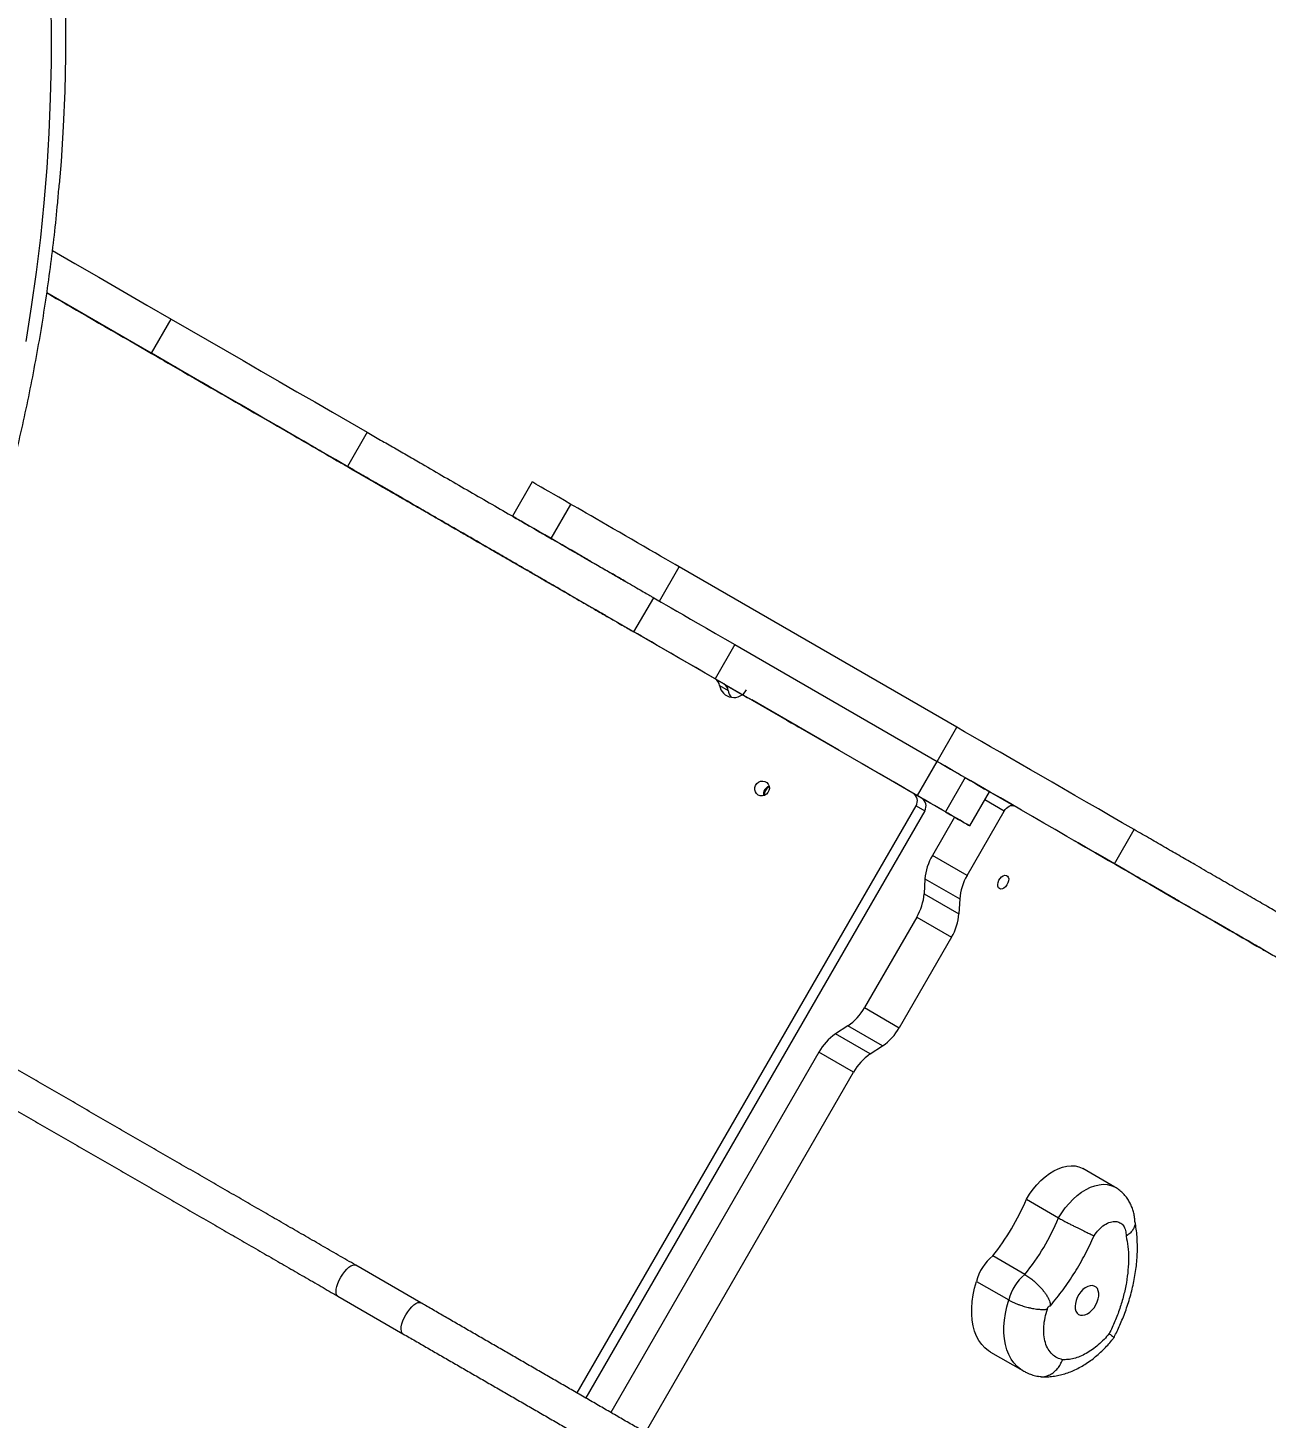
# Model space of a CAD drawing. Header units: millimetres. Extents: x -8422 to 28150, y -6982 to 5510.
# Drawn here: x 18184 to 18843, y -2218 to -1479 of the extents above; entities that cross this region are included whole.
import ezdxf

# ---------------------------------------------------------------- set-up
doc = ezdxf.new("R2010")
doc.units = ezdxf.units.MM
for name, color, linetype in [('DIKOM_ОБЪЕКТ', 7, 'Continuous'), ('DIKOM_РАЗМЕР_ЗОНА', 7, 'Continuous'), ('DIKOM_РАЗМЕР_ОБЪЕКТА', 7, 'Continuous')]:
    doc.layers.add(name, color=color, linetype=linetype)
doc.styles.add('style1', font='arial.ttf', dxfattribs={"width": 0.8})
doc.dimstyles.new('1-50', dxfattribs={"dimtxt": 300, "dimasz": 200, "dimexe": 100, "dimexo": 0, "dimgap": 100, "dimtad": 1, "dimdec": 0, "dimtxsty": 'style1', "dimcen": 0, "dimclrd": 7, "dimclre": 7, "dimadec": 1, "dimazin": 2, "dimtfac": 1, "dimtdec": 0, "dimtmove": 1, "dimatfit": 3, "dimfxl": 0, "dimlwd": 25, "dimlwe": 18, "dimarcsym": 0})

# ---------------------------------------------------------------- blocks, each defined once
blk = doc.blocks.new('*D15')
at = {"layer": 'Defpoints', "color": 0, "transparency": 16777216}
for p in [(19380.28, 3651.45), (27070.13, 3651.45), (15204.41, -3115.19)]:
    blk.add_point(p, dxfattribs=at)
at = {"layer": 'DIKOM_РАЗМЕР_ОБЪЕКТА', "color": 7, "lineweight": 18, "transparency": 16777216}
for p, q in [((19380.28, 3651.45), (27170.13, 3651.45)), ((15204.41, -3115.19), (27170.13, -3115.19))]:
    blk.add_line(p, q, dxfattribs=at)
at = {"layer": 'DIKOM_РАЗМЕР_ОБЪЕКТА', "color": 7, "lineweight": 25, "transparency": 16777216}
blk.add_line((27070.13, -2915.19), (27070.13, 3451.45), dxfattribs=at)
at = {"layer": 'DIKOM_РАЗМЕР_ОБЪЕКТА', "color": 7, "transparency": 16777216}
for points in [[(27036.8, 3451.45), (27103.47, 3451.45), (27070.13, 3651.45)], [(27036.8, -2915.19), (27103.47, -2915.19), (27070.13, -3115.19)]]:
    blk.add_solid(points, dxfattribs=at)
at = {"layer": 'DIKOM_РАЗМЕР_ОБЪЕКТА', "color": 0, "transparency": 16777216, "insert": (26816.96, -135.25), "char_height": 300, "attachment_point": 5, "rotation": 90, "style": 'style1'}
blk.add_mtext('6750', dxfattribs=at)
blk = doc.blocks.new('*D16')
at = {"layer": 'Defpoints', "color": 0, "transparency": 16777216}
for p in [(12490, 1387.95), (23986.61, 1004.03), (12490, -5796.5)]:
    blk.add_point(p, dxfattribs=at)
at = {"layer": 'DIKOM_РАЗМЕР_ОБЪЕКТА', "color": 7, "lineweight": 18, "transparency": 16777216}
for p, q in [((12490, 1387.95), (12490, -5896.5)), ((23986.61, 1004.03), (23986.61, -5896.5))]:
    blk.add_line(p, q, dxfattribs=at)
at = {"layer": 'DIKOM_РАЗМЕР_ОБЪЕКТА', "color": 7, "lineweight": 25, "transparency": 16777216}
blk.add_line((23786.61, -5796.5), (12690, -5796.5), dxfattribs=at)
at = {"layer": 'DIKOM_РАЗМЕР_ОБЪЕКТА', "color": 7, "transparency": 16777216}
for points in [[(12690, -5763.17), (12690, -5829.83), (12490, -5796.5)], [(23786.61, -5763.17), (23786.61, -5829.83), (23986.61, -5796.5)]]:
    blk.add_solid(points, dxfattribs=at)
at = {"layer": 'DIKOM_РАЗМЕР_ОБЪЕКТА', "color": 0, "transparency": 16777216, "insert": (18238.3, -5543.33), "char_height": 300, "attachment_point": 5, "style": 'style1'}
blk.add_mtext('11500', dxfattribs=at)
blk = doc.blocks.new('*D14')
at = {"layer": 'Defpoints', "color": 0, "transparency": 16777216}
for p in [(20684.73, 5148.63), (28049.7, 5148.63), (14575.76, -5055.5)]:
    blk.add_point(p, dxfattribs=at)
at = {"layer": 'DIKOM_РАЗМЕР_ЗОНА', "color": 7, "lineweight": 18, "transparency": 16777216}
for p, q in [((20684.73, 5148.63), (28149.7, 5148.63)), ((14575.76, -5055.5), (28149.7, -5055.5))]:
    blk.add_line(p, q, dxfattribs=at)
at = {"layer": 'DIKOM_РАЗМЕР_ЗОНА', "color": 7, "lineweight": 25, "transparency": 16777216}
blk.add_line((28049.7, -4855.5), (28049.7, 4948.63), dxfattribs=at)
at = {"layer": 'DIKOM_РАЗМЕР_ЗОНА', "color": 7, "transparency": 16777216}
for points in [[(28016.36, 4948.63), (28083.03, 4948.63), (28049.7, 5148.63)], [(28016.36, -4855.5), (28083.03, -4855.5), (28049.7, -5055.5)]]:
    blk.add_solid(points, dxfattribs=at)
at = {"layer": 'DIKOM_РАЗМЕР_ЗОНА', "color": 0, "transparency": 16777216, "insert": (27796.52, -63.59), "char_height": 300, "attachment_point": 5, "rotation": 90, "style": 'style1'}
blk.add_mtext('10200', dxfattribs=at)
blk = doc.blocks.new('*D13')
at = {"layer": 'Defpoints', "color": 0, "transparency": 16777216}
for p in [(10490, 1785.06), (25983.09, 460.53), (10490, -6882.5)]:
    blk.add_point(p, dxfattribs=at)
at = {"layer": 'DIKOM_РАЗМЕР_ЗОНА', "color": 7, "lineweight": 18, "transparency": 16777216}
for p, q in [((10490, 1785.06), (10490, -6982.5)), ((25983.09, 460.53), (25983.09, -6982.5))]:
    blk.add_line(p, q, dxfattribs=at)
at = {"layer": 'DIKOM_РАЗМЕР_ЗОНА', "color": 7, "lineweight": 25, "transparency": 16777216}
blk.add_line((25783.09, -6882.5), (10690, -6882.5), dxfattribs=at)
at = {"layer": 'DIKOM_РАЗМЕР_ЗОНА', "color": 7, "transparency": 16777216}
for points in [[(10690, -6849.17), (10690, -6915.83), (10490, -6882.5)], [(25783.09, -6849.17), (25783.09, -6915.83), (25983.09, -6882.5)]]:
    blk.add_solid(points, dxfattribs=at)
at = {"layer": 'DIKOM_РАЗМЕР_ЗОНА', "color": 0, "transparency": 16777216, "insert": (18236.55, -6629.33), "char_height": 300, "attachment_point": 5, "style": 'style1'}
blk.add_mtext('15500', dxfattribs=at)

msp = doc.modelspace()

# ---------------------------------------------------------------- linework, layer by layer
at = {"layer": 'DIKOM_ОБЪЕКТ', "color": 7, "linetype": 'Continuous', "lineweight": 15}
for p, q in [((18349.03, -1709.15), (18194.33, -1619.83)), ((18199.55, -1622.83), (18199.56, -1622.82)), ((18249.91, -1651.87), (18260.41, -1633.69)), ((18256.69, -1655.8), (18256.67, -1655.82)), ((18287.26, -1673.48), (18287.27, -1673.46)), ((18364.67, -1693.89), (18354.17, -1712.07)), ((18337.24, -1702.32), (18337.24, -1702.33)), ((18357.06, -1713.77), (18357.07, -1713.76)), ((18371.24, -1721.94), (18371.23, -1721.95)), ((18452.38, -1720.29), (18441.88, -1738.48)), ((18376.29, -1724.87), (18376.29, -1724.86)), ((18462.51, -1750.38), (18473.01, -1732.19)), ((18520.03, -1783.59), (18530.53, -1765.41)), ((18678.19, -1850.67), (18530.53, -1765.41)), ((18549.75, -1825.03), (18472.62, -1780.5)), ((18506.49, -1800.02), (18516.99, -1781.83)), ((18560.1, -1806.73), (18549.6, -1824.92)), ((18560.1, -1806.73), (18667.69, -1868.86)), ((18549.6, -1824.92), (18657.19, -1887.05)), ((18554.36, -1827.69), (18549.75, -1825.03)), ((18552.03, -1828.43), (18556.64, -1831.09)), ((18615.44, -1862.95), (18569.11, -1836.2)), ((18667.69, -1868.86), (18678.19, -1850.67)), ((18657.19, -1887.05), (18667.69, -1868.86)), ((18654.84, -1885.69), (18637.47, -1875.67)), ((18682.63, -1877.49), (18672.13, -1895.67)), ((18659.44, -1888.36), (18654.84, -1885.69)), ((18685.06, -1903.15), (18695.56, -1884.96)), ((18703.4, -1895.26), (18693.06, -1889.29)), ((18708.55, -1892.46), (18695.56, -1884.96)), ((18476.22, -2204.61), (18656.47, -1892.41)), ((18661.08, -1895.07), (18480.83, -2207.27)), ((18656.47, -1892.41), (18661.08, -1895.07)), ((18676.93, -1898.45), (18665.16, -1918.83)), ((18683.63, -1929.49), (18703.4, -1895.26)), ((18762.03, -1923.33), (18772.53, -1905.14)), ((18683.63, -1929.49), (18665.16, -1918.83)), ((18661.22, -1931.29), (18660.8, -1939.18)), ((18661.22, -1931.29), (18679.7, -1941.96)), ((18660.8, -1939.18), (18679.27, -1949.84)), ((18679.7, -1941.96), (18679.27, -1949.84)), ((18656.86, -1951.64), (18629.07, -1999.77)), ((18656.86, -1951.64), (18675.34, -1962.3)), ((18675.34, -1962.3), (18647.55, -2010.44)), ((18629.07, -1999.77), (18647.55, -2010.44)), ((18620.25, -2009.42), (18613.63, -2013.72)), ((18638.72, -2020.08), (18620.25, -2009.42)), ((18632.1, -2024.39), (18613.63, -2013.72)), ((18604.81, -2023.37), (18494.18, -2214.98)), ((18623.28, -2034.03), (18604.81, -2023.37)), ((18632.1, -2024.39), (18638.72, -2020.08)), ((18512.65, -2225.65), (18623.28, -2034.03)), ((18762.24, -2095.21), (18745.14, -2085.34)), ((18715.17, -2101.67), (18732.28, -2111.54)), ((18714.34, -2141.63), (18697.24, -2131.76)), ((18393.2, -2156.68), (18358.63, -2136.72)), ((18688.63, -2145.3), (18705.74, -2155.18)), ((18349.13, -2153.18), (18383.7, -2173.14)), ((18727.83, -2158.28), (18727.93, -2158.29)), ((18727.92, -2158.01), (18727.93, -2158.29)), ((18696.13, -2182.86), (18713.24, -2192.73))]:
    msp.add_line(p, q, dxfattribs=at)
at = {"layer": 'DIKOM_ОБЪЕКТ', "color": 7, "linetype": 'Continuous', "lineweight": 15, "flags": 128}
for points in [[(18200.46, -1396.55), (18200.82, -1400.64), (18202.24, -1419.27), (18203.29, -1437.91), (18203.98, -1456.57), (18204.29, -1475.24), (18204.25, -1493.91), (18203.84, -1512.58), (18203.06, -1531.24), (18201.91, -1549.88), (18200.95, -1562.22)], [(18183.29, -1645.66), (18186.24, -1627.27), (18188.83, -1608.84), (18191.06, -1590.38), (18192.92, -1571.89), (18194.43, -1553.37), (18195.56, -1534.83), (18196.34, -1516.28), (18196.75, -1497.73), (18196.79, -1479.16), (18196.48, -1460.6)], [(18197.3, -1597.25), (18209.25, -1604.15), (18221.96, -1611.49), (18234.73, -1618.86), (18247.55, -1626.26), (18260.41, -1633.69)], [(18249.91, -1651.87), (18237.05, -1644.45), (18224.23, -1637.05), (18211.46, -1629.68), (18198.75, -1622.34), (18194.31, -1619.77)], [(18197.93, -1621.88), (18196.6, -1621.11), (18194.95, -1620.16), (18194.41, -1619.85)], [(18194.42, -1619.87), (18194.53, -1619.94), (18196.49, -1621.07), (18198.17, -1622.04), (18199.55, -1622.83)], [(18197.93, -1621.88), (18199.34, -1622.69), (18201.02, -1623.66), (18202.96, -1624.78), (18205.14, -1626.04), (18207.53, -1627.42), (18210.13, -1628.92), (18212.9, -1630.52), (18215.82, -1632.21), (18218.86, -1633.96), (18222.01, -1635.78), (18225.22, -1637.63), (18228.47, -1639.51), (18231.74, -1641.4), (18234.99, -1643.27), (18238.2, -1645.12), (18241.33, -1646.93), (18244.35, -1648.68), (18247.25, -1650.35), (18250, -1651.94), (18252.56, -1653.42), (18254.92, -1654.78)], [(18256.67, -1655.82), (18254.34, -1654.47), (18251.81, -1653.01), (18249.09, -1651.44), (18246.21, -1649.78), (18243.2, -1648.04), (18240.08, -1646.24), (18236.88, -1644.39), (18233.64, -1642.52), (18230.37, -1640.63), (18227.12, -1638.75), (18223.89, -1636.89), (18220.74, -1635.07), (18217.68, -1633.3), (18214.74, -1631.61), (18211.94, -1629.99), (18209.32, -1628.48), (18206.9, -1627.08), (18204.69, -1625.8), (18202.71, -1624.66), (18201, -1623.67), (18199.55, -1622.83)], [(18260.41, -1633.69), (18269.95, -1639.2), (18279.52, -1644.72), (18289.1, -1650.26), (18298.69, -1655.79), (18308.26, -1661.31), (18317.8, -1666.82), (18327.3, -1672.31), (18336.76, -1677.77), (18346.14, -1683.19), (18355.45, -1688.56), (18364.67, -1693.89)], [(18354.17, -1712.07), (18344.95, -1706.75), (18335.64, -1701.37), (18326.26, -1695.95), (18316.8, -1690.5), (18307.3, -1685.01), (18297.76, -1679.5), (18288.19, -1673.97), (18278.6, -1668.44), (18269.02, -1662.91), (18259.45, -1657.38), (18249.91, -1651.87)], [(18285.58, -1672.48), (18282.81, -1670.88), (18279.92, -1669.21), (18276.94, -1667.49), (18273.92, -1665.75), (18270.89, -1664), (18267.91, -1662.28), (18265, -1660.6), (18262.21, -1658.99), (18259.58, -1657.47), (18257.14, -1656.06), (18254.92, -1654.78)], [(18256.67, -1655.82), (18258.86, -1657.08), (18261.28, -1658.47), (18263.89, -1659.98), (18266.66, -1661.58), (18269.55, -1663.25), (18272.53, -1664.97), (18275.55, -1666.72), (18278.58, -1668.46), (18281.56, -1670.19), (18284.47, -1671.87), (18287.26, -1673.48)], [(18285.58, -1672.48), (18288.55, -1674.2), (18291.64, -1675.98), (18294.82, -1677.82), (18298.05, -1679.68), (18301.31, -1681.57), (18304.58, -1683.45), (18307.81, -1685.32), (18310.99, -1687.15), (18314.08, -1688.94), (18317.06, -1690.66), (18319.9, -1692.3), (18322.58, -1693.84), (18325.06, -1695.28), (18327.34, -1696.59), (18329.39, -1697.78), (18331.18, -1698.81), (18332.71, -1699.7), (18333.97, -1700.42), (18334.93, -1700.98), (18335.6, -1701.36), (18335.96, -1701.57)], [(18337.24, -1702.33), (18336.92, -1702.15), (18336.3, -1701.79), (18335.38, -1701.26), (18334.17, -1700.56), (18332.67, -1699.7), (18330.92, -1698.68), (18328.91, -1697.52), (18326.66, -1696.22), (18324.2, -1694.81), (18321.55, -1693.28), (18318.74, -1691.65), (18315.77, -1689.94), (18312.7, -1688.16), (18309.53, -1686.33), (18306.3, -1684.47), (18303.04, -1682.59), (18299.78, -1680.7), (18296.54, -1678.83), (18293.35, -1676.99), (18290.25, -1675.2), (18287.26, -1673.48)], [(18356.1, -1713.21), (18353.2, -1711.53), (18350.41, -1709.92), (18347.77, -1708.39), (18345.33, -1706.98), (18343.11, -1705.7), (18341.15, -1704.57), (18339.47, -1703.6), (18338.09, -1702.8), (18337.04, -1702.2), (18336.32, -1701.78), (18335.96, -1701.57)], [(18337.24, -1702.33), (18337.56, -1702.52), (18338.24, -1702.91), (18339.25, -1703.49), (18340.59, -1704.26), (18342.24, -1705.21), (18344.17, -1706.33), (18346.36, -1707.59), (18348.78, -1708.99), (18351.39, -1710.5), (18354.16, -1712.1), (18357.06, -1713.77)], [(18356.1, -1713.21), (18359.25, -1715.02), (18362.3, -1716.78), (18365.23, -1718.47), (18368.01, -1720.08), (18370.61, -1721.58), (18373.01, -1722.97), (18375.2, -1724.23), (18377.15, -1725.36), (18378.84, -1726.33), (18380.26, -1727.15), (18381.4, -1727.81), (18382.24, -1728.3), (18382.79, -1728.61), (18383.03, -1728.75), (18382.96, -1728.71), (18382.58, -1728.49), (18381.9, -1728.1), (18380.92, -1727.54), (18379.65, -1726.8), (18378.1, -1725.91), (18376.29, -1724.87)], [(18376.5, -1724.99), (18378.35, -1726.06), (18379.94, -1726.97), (18381.25, -1727.73), (18382.27, -1728.32), (18382.99, -1728.74), (18383.42, -1728.98), (18383.53, -1729.05), (18383.34, -1728.94), (18382.84, -1728.65), (18382.04, -1728.19), (18380.94, -1727.56), (18379.56, -1726.76), (18377.9, -1725.8), (18375.99, -1724.7), (18373.84, -1723.46), (18371.46, -1722.09), (18368.89, -1720.6), (18366.14, -1719.01), (18363.23, -1717.33), (18360.19, -1715.58), (18357.06, -1713.77)], [(18376.5, -1724.99), (18374.82, -1724.02), (18373.44, -1723.22), (18372.38, -1722.61), (18371.66, -1722.19), (18371.29, -1721.98), (18371.27, -1721.97), (18371.6, -1722.16), (18372.28, -1722.55), (18373.3, -1723.14), (18374.64, -1723.91), (18376.29, -1724.87)], [(18473.01, -1732.19), (18469.61, -1730.23), (18466.5, -1728.44), (18463.69, -1726.82), (18461.19, -1725.37), (18458.99, -1724.1), (18457.1, -1723.01), (18455.52, -1722.1), (18454.26, -1721.38), (18453.32, -1720.84), (18452.7, -1720.48), (18452.41, -1720.31), (18452.38, -1720.29)], [(18530.53, -1765.41), (18528.38, -1764.16), (18526.01, -1762.79), (18523.44, -1761.31), (18520.69, -1759.72), (18517.79, -1758.05), (18514.77, -1756.31), (18511.65, -1754.5), (18508.45, -1752.66), (18505.22, -1750.79), (18501.97, -1748.91), (18498.73, -1747.04), (18495.53, -1745.2), (18492.41, -1743.39), (18489.38, -1741.65), (18486.48, -1739.97), (18483.72, -1738.38), (18481.15, -1736.89), (18478.77, -1735.52), (18476.6, -1734.27), (18474.68, -1733.16), (18473.01, -1732.19)], [(18462.51, -1750.38), (18459.11, -1748.42), (18456, -1746.63), (18453.19, -1745.01), (18450.69, -1743.56), (18448.49, -1742.29), (18446.6, -1741.2), (18445.02, -1740.29), (18443.76, -1739.56), (18442.82, -1739.02), (18442.2, -1738.67), (18441.91, -1738.5), (18441.93, -1738.51), (18442.28, -1738.71), (18442.95, -1739.1), (18443.95, -1739.68), (18445.26, -1740.44), (18446.89, -1741.38), (18448.83, -1742.5), (18451.08, -1743.8), (18453.64, -1745.28), (18456.5, -1746.93), (18459.65, -1748.75), (18463.1, -1750.74), (18466.83, -1752.89), (18470.83, -1755.2), (18475.1, -1757.67), (18479.64, -1760.29), (18484.42, -1763.05), (18489.46, -1765.96), (18494.72, -1769)], [(18482.59, -1761.98), (18481.91, -1761.58), (18478.88, -1759.83), (18475.98, -1758.16), (18473.22, -1756.57), (18470.65, -1755.08), (18468.27, -1753.71), (18466.1, -1752.46), (18464.18, -1751.35), (18462.51, -1750.38)], [(18501.95, -1773.16), (18501.79, -1773.07), (18501.35, -1772.81), (18500.64, -1772.41), (18499.75, -1771.89), (18498.74, -1771.31), (18497.71, -1770.72), (18496.75, -1770.16), (18495.94, -1769.69), (18495.36, -1769.36), (18495.06, -1769.18), (18495.06, -1769.18), (18495.36, -1769.36), (18495.94, -1769.69), (18496.75, -1770.16), (18497.71, -1770.72), (18498.74, -1771.31), (18499.75, -1771.89), (18500.64, -1772.41), (18501.35, -1772.81), (18501.79, -1773.07), (18501.95, -1773.16)], [(18491.45, -1791.35), (18491.29, -1791.26), (18490.85, -1791), (18490.14, -1790.59), (18489.25, -1790.08), (18488.24, -1789.5), (18487.21, -1788.9), (18486.25, -1788.35), (18485.44, -1787.88), (18484.86, -1787.55), (18484.56, -1787.37), (18484.56, -1787.37), (18484.86, -1787.55), (18485.44, -1787.88), (18486.25, -1788.35), (18487.21, -1788.9), (18488.24, -1789.5), (18489.25, -1790.08), (18490.14, -1790.59), (18490.85, -1791), (18491.29, -1791.26), (18491.45, -1791.35)], [(18516.99, -1781.83), (18518.8, -1782.88), (18520.95, -1784.12), (18523.43, -1785.55), (18526.24, -1787.18), (18529.38, -1788.99), (18532.84, -1790.99), (18536.62, -1793.17), (18540.71, -1795.53), (18545.11, -1798.08), (18549.81, -1800.79), (18554.81, -1803.68), (18560.1, -1806.73)], [(18549.6, -1824.92), (18544.31, -1821.86), (18539.31, -1818.98), (18534.61, -1816.26), (18530.21, -1813.72), (18526.12, -1811.36), (18522.34, -1809.18), (18518.88, -1807.18), (18515.74, -1805.36), (18512.93, -1803.74), (18510.45, -1802.31), (18508.3, -1801.06), (18506.49, -1800.02)], [(18554.5, -1827.77), (18556.09, -1828.69), (18564.06, -1833.29)], [(18564.23, -1833.38), (18564.25, -1833.4), (18564.51, -1833.55), (18565.03, -1833.84), (18565.77, -1834.28), (18566.73, -1834.83), (18567.85, -1835.48), (18569.11, -1836.2)], [(18594.33, -1850.76), (18594.18, -1850.67), (18593.73, -1850.41), (18593.03, -1850.01), (18592.13, -1849.49), (18591.13, -1848.91), (18590.1, -1848.32), (18589.14, -1847.76), (18588.33, -1847.29), (18587.75, -1846.96), (18587.44, -1846.78), (18587.44, -1846.78), (18587.75, -1846.96), (18588.33, -1847.29), (18589.14, -1847.76), (18590.1, -1848.32), (18591.13, -1848.91), (18592.13, -1849.49), (18593.03, -1850.01), (18593.73, -1850.41), (18594.18, -1850.67), (18594.33, -1850.76)], [(18772.53, -1905.14), (18766.12, -1901.45), (18759.75, -1897.77), (18753.43, -1894.12), (18747.17, -1890.51), (18740.99, -1886.94), (18734.91, -1883.42), (18728.93, -1879.97), (18723.08, -1876.59), (18717.36, -1873.29), (18711.8, -1870.08), (18706.4, -1866.96), (18701.18, -1863.95), (18696.15, -1861.05), (18691.32, -1858.26), (18686.72, -1855.6), (18682.33, -1853.07), (18678.19, -1850.67)], [(18672.13, -1895.67), (18674.72, -1897.17), (18677.05, -1898.51), (18679.09, -1899.69), (18680.84, -1900.7), (18682.29, -1901.55), (18683.45, -1902.21), (18684.29, -1902.7), (18684.83, -1903.01), (18685.05, -1903.14), (18684.97, -1903.09), (18684.57, -1902.86), (18683.85, -1902.45), (18682.83, -1901.86), (18681.51, -1901.1), (18679.89, -1900.16), (18677.97, -1899.06), (18675.77, -1897.79), (18673.3, -1896.36), (18670.55, -1894.77), (18667.55, -1893.04), (18664.3, -1891.17), (18660.83, -1889.16), (18657.13, -1887.02), (18653.22, -1884.77), (18649.13, -1882.41), (18644.86, -1879.94), (18640.44, -1877.39), (18635.87, -1874.75), (18631.18, -1872.05), (18627.76, -1870.07)], [(18667.69, -1868.86), (18669.41, -1869.85), (18671.17, -1870.87), (18672.98, -1871.92), (18674.83, -1872.98), (18676.72, -1874.08), (18678.65, -1875.19), (18680.62, -1876.33), (18682.63, -1877.49)], [(18762.03, -1923.33), (18755.62, -1919.63), (18749.25, -1915.96), (18742.93, -1912.31), (18736.67, -1908.69), (18730.49, -1905.12), (18724.41, -1901.61), (18718.43, -1898.16), (18712.58, -1894.78), (18706.86, -1891.48), (18701.3, -1888.27), (18695.9, -1885.15), (18690.68, -1882.14), (18685.65, -1879.23), (18680.82, -1876.45), (18676.22, -1873.78), (18671.83, -1871.25), (18667.69, -1868.86)], [(18682.63, -1877.49), (18685.22, -1878.99), (18687.55, -1880.33), (18689.59, -1881.51), (18691.34, -1882.52), (18692.79, -1883.36), (18693.95, -1884.02), (18694.79, -1884.51), (18695.33, -1884.82), (18695.55, -1884.95), (18695.56, -1884.96)], [(18572.61, -1886.72), (18571.73, -1886), (18571.1, -1885.04), (18570.78, -1883.92), (18570.8, -1882.74), (18571.16, -1881.61), (18571.83, -1880.62), (18572.75, -1879.87), (18573.83, -1879.42), (18574.98, -1879.31), (18576.1, -1879.55), (18577.08, -1880.12), (18577.85, -1880.97), (18578.33, -1882.02), (18578.48, -1883.18), (18578.28, -1884.35), (18577.76, -1885.42), (18576.96, -1886.3), (18575.95, -1886.91), (18574.82, -1887.2), (18573.68, -1887.13), (18572.61, -1886.72)], [(18672.13, -1895.67), (18670.12, -1894.52), (18668.15, -1893.38), (18666.22, -1892.26), (18664.33, -1891.17), (18662.48, -1890.1), (18660.67, -1889.06), (18658.91, -1888.04), (18657.19, -1887.05)], [(18703.4, -1895.26), (18703.94, -1894.45), (18704.56, -1893.72), (18705.23, -1893.11), (18705.94, -1892.65), (18706.66, -1892.34), (18707.35, -1892.21), (18707.99, -1892.25), (18708.55, -1892.46)], [(18700.83, -1936.5), (18700.29, -1935.99), (18699.98, -1935.21), (18699.92, -1934.24), (18700.12, -1933.16), (18700.56, -1932.07), (18701.2, -1931.07), (18701.99, -1930.24), (18702.85, -1929.67), (18703.71, -1929.39), (18704.49, -1929.43), (18705.12, -1929.8), (18705.55, -1930.45), (18705.74, -1931.33), (18705.67, -1932.37), (18705.34, -1933.46), (18704.79, -1934.52), (18704.07, -1935.45), (18703.24, -1936.16), (18702.37, -1936.59), (18701.54, -1936.71), (18700.83, -1936.5)], [(18715.17, -2101.67), (18716.87, -2098.93), (18718.74, -2096.34), (18720.75, -2093.92), (18722.88, -2091.71), (18725.11, -2089.72), (18727.41, -2088), (18729.75, -2086.55), (18732.1, -2085.39), (18734.43, -2084.54), (18736.71, -2084.02), (18738.92, -2083.82), (18741.03, -2083.94), (18743.01, -2084.4), (18744.84, -2085.17), (18745.14, -2085.34)], [(18732.28, -2111.54), (18733.98, -2108.81), (18735.84, -2106.21), (18737.85, -2103.8), (18739.99, -2101.58), (18742.22, -2099.6), (18744.52, -2097.87), (18746.86, -2096.42), (18749.2, -2095.26), (18751.53, -2094.42), (18753.82, -2093.89), (18756.03, -2093.69), (18758.13, -2093.82), (18760.11, -2094.27), (18761.94, -2095.05), (18762.23, -2095.21)], [(18349.13, -2153.18), (18349.13, -2153.18), (18348.59, -2152.65), (18348.25, -2151.83), (18348.13, -2150.75), (18348.23, -2149.44), (18348.55, -2147.97), (18349.07, -2146.37), (18349.78, -2144.72), (18350.64, -2143.08)], [(18350.64, -2143.08), (18351.63, -2141.51), (18352.7, -2140.07), (18353.82, -2138.82), (18354.95, -2137.81), (18356.03, -2137.07), (18357.03, -2136.63), (18357.9, -2136.52), (18358.62, -2136.72)], [(18696.13, -2182.86), (18694.99, -2182.13), (18693.09, -2180.6), (18691.39, -2178.78), (18689.91, -2176.69), (18688.66, -2174.34), (18687.64, -2171.75), (18686.88, -2168.95), (18686.36, -2165.95), (18686.1, -2162.78), (18686.09, -2159.46), (18686.35, -2156.03), (18686.86, -2152.51), (18687.62, -2148.92), (18688.63, -2145.3)], [(18750.19, -2147.5), (18749, -2147.57), (18747.75, -2147.96), (18746.48, -2148.66), (18745.24, -2149.64), (18744.09, -2150.85), (18743.07, -2152.25), (18742.23, -2153.78), (18741.59, -2155.37), (18741.2, -2156.97), (18741.05, -2158.5), (18741.16, -2159.9), (18741.52, -2161.13), (18742.12, -2162.11), (18742.94, -2162.83), (18743.93, -2163.24), (18745.07, -2163.33), (18746.3, -2163.09), (18747.57, -2162.54), (18748.83, -2161.7), (18750.03, -2160.6), (18751.12, -2159.29), (18752.05, -2157.82), (18752.8, -2156.25), (18753.31, -2154.64), (18753.59, -2153.07), (18753.61, -2151.6), (18753.37, -2150.27), (18752.88, -2149.16), (18752.17, -2148.31), (18751.26, -2147.75), (18750.19, -2147.5)], [(18385.21, -2163.04), (18386.2, -2161.47), (18387.28, -2160.03), (18388.4, -2158.78), (18389.52, -2157.77), (18390.6, -2157.03), (18391.6, -2156.59), (18392.48, -2156.47), (18393.2, -2156.68)], [(18713.26, -2192.74), (18712.09, -2192), (18710.19, -2190.47), (18708.5, -2188.66), (18707.02, -2186.56), (18705.76, -2184.21), (18704.75, -2181.63), (18703.98, -2178.82), (18703.46, -2175.82), (18703.2, -2172.65), (18703.2, -2169.34), (18703.45, -2165.9), (18703.96, -2162.38), (18704.73, -2158.8), (18705.74, -2155.18)], [(18383.7, -2173.14), (18383.7, -2173.14), (18383.16, -2172.61), (18382.82, -2171.79), (18382.7, -2170.71), (18382.8, -2169.4), (18383.12, -2167.92), (18383.64, -2166.33), (18384.35, -2164.68), (18385.21, -2163.04)]]:
    msp.add_lwpolyline(points, dxfattribs=at)
at = {"layer": 'DIKOM_ОБЪЕКТ', "color": 7, "linetype": 'Continuous', "lineweight": 15}
for centre, radius, start, end in [((18547.38, -1829.08), 4.7, 7.91431, 59.6728), ((18559.55, -1827.28), 7.6, 188.71443, 332.61284), ((18551.98, -1831.74), 4.7, 7.91858, 59.66853), ((18564.2, -1830.01), 7.64, 188.12865, 218.63496), ((18579.47, -1886.06), 4.12, 105.72086, 194.25027), ((18580.29, -1886.54), 4.55, 114.27507, 185.69695), ((18652.29, -1889.87), 4.89, 328.72108, 58.66434), ((18656.9, -1892.53), 4.89, 328.72154, 58.66294), ((18689.72, -1933.44), 28.57, 149.24268, 175.68704), ((18708.19, -1944.1), 28.57, 149.24207, 175.68702), ((18632.31, -1937.03), 28.57, 329.24207, 355.68702), ((18650.78, -1947.69), 28.57, 329.24207, 355.68702), ((18604.14, -1985.82), 28.57, 304.31342, 330.7566), ((18622.62, -1996.48), 28.57, 304.31112, 330.7589), ((18629.73, -2037.32), 28.57, 124.31056, 150.75946), ((18648.21, -2047.99), 28.57, 124.31399, 150.75602), ((18597.93, -2052.16), 127.27, 321.28749, 337.10943), ((18615.03, -2062.04), 127.27, 321.28729, 337.10939), ((18713.24, -2151.43), 25.36, 129.13951, 166.01671), ((18730.35, -2161.31), 25.36, 129.14043, 166.01634)]:
    msp.add_arc(centre, radius, start, end, dxfattribs=at)
msp.add_ellipse((18791.04, -1940.09), major_axis=(50.63, -29.23), ratio=0.000055, dxfattribs=at)
for points, knots in [([(18076.41, -1963.83), (18077.95, -1961.07), (18082.39, -1953.09), (18089.52, -1939.8), (18097.71, -1923.92), (18105.6, -1907.93), (18113.2, -1891.84), (18120.51, -1875.64), (18127.53, -1859.36), (18134.24, -1842.98), (18140.66, -1826.51), (18146.78, -1809.96), (18152.59, -1793.33), (18158.1, -1776.63), (18163.31, -1759.85), (18168.21, -1743.01), (18172.8, -1726.1), (18177.09, -1709.14), (18181.06, -1692.12), (18184.73, -1675.05), (18188.08, -1657.93), (18191.13, -1640.77), (18193.85, -1623.57), (18196.27, -1606.33), (18198.36, -1589.07), (18199.92, -1574.42), (18200.65, -1565.52), (18200.91, -1562.39)], [0, 0, 0, 0, 0.021942, 0.063497, 0.105053, 0.146607, 0.188159, 0.229711, 0.271262, 0.312811, 0.35436, 0.395907, 0.437453, 0.478999, 0.520543, 0.562086, 0.603629, 0.64517, 0.686711, 0.728251, 0.76979, 0.811329, 0.852867, 0.894404, 0.935941, 0.977477, 1, 1, 1, 1]), ([(18364.67, -1693.89), (18367.04, -1695.25), (18371.79, -1697.99), (18379.09, -1702.21), (18386.45, -1706.46), (18395.39, -1711.62), (18405.87, -1717.67), (18417.81, -1724.56), (18429.57, -1731.36), (18440.53, -1737.68), (18450.7, -1743.56), (18460.1, -1748.98), (18469.21, -1754.24), (18477.97, -1759.3), (18485.88, -1763.87), (18492.96, -1767.95), (18499.16, -1771.54), (18504.49, -1774.61), (18508.9, -1777.16), (18512.41, -1779.18), (18515.3, -1780.86), (18516.41, -1781.5), (18516.99, -1781.83)], [0, 0, 0, 0, 0.039725, 0.079582, 0.11949, 0.159287, 0.224188, 0.289307, 0.354494, 0.419487, 0.474763, 0.530231, 0.585717, 0.641095, 0.696295, 0.743276, 0.790321, 0.837243, 0.877028, 0.916904, 0.95663, 1, 1, 1, 1]), ([(18348.54, -1708.82), (18348.61, -1708.87), (18348.76, -1708.95), (18349.83, -1709.57), (18351.71, -1710.65), (18354.79, -1712.44), (18358.72, -1714.71), (18363.47, -1717.44), (18369.37, -1720.85), (18376.49, -1724.96), (18384.89, -1729.81), (18393.62, -1734.86), (18402.19, -1739.8), (18410.51, -1744.61), (18418.55, -1749.25), (18426.72, -1753.96), (18434.94, -1758.71), (18442.19, -1762.9), (18448.42, -1766.49), (18453.62, -1769.49), (18458.71, -1772.44), (18462.87, -1774.84), (18466.04, -1776.67), (18468.22, -1777.93), (18469.98, -1778.94), (18471.14, -1779.61), (18471.64, -1779.9), (18471.82, -1780)], [0, 0, 0, 0, 0.021417, 0.042871, 0.076804, 0.110818, 0.154229, 0.197805, 0.24133, 0.305295, 0.369471, 0.43372, 0.497781, 0.552985, 0.608435, 0.663872, 0.719132, 0.774175, 0.809328, 0.844462, 0.879903, 0.915266, 0.93533, 0.955367, 0.972615, 0.989846, 1, 1, 1, 1]), ([(18349.37, -1709.3), (18349.12, -1709.16), (18348.65, -1708.89), (18348.59, -1708.85), (18348.57, -1708.84)], [0, 0, 0, 0, 0.542369, 1, 1, 1, 1]), ([(18472.62, -1780.46), (18472.63, -1780.47), (18472.73, -1780.53), (18472.37, -1780.32), (18471.39, -1779.75), (18469.47, -1778.65), (18466.4, -1776.87), (18462.46, -1774.6), (18457.72, -1771.86), (18451.82, -1768.45), (18444.7, -1764.34), (18436.3, -1759.49), (18427.57, -1754.45), (18419, -1749.5), (18410.68, -1744.7), (18402.63, -1740.05), (18394.47, -1735.34), (18386.25, -1730.59), (18379, -1726.41), (18372.77, -1722.81), (18367.57, -1719.81), (18362.48, -1716.87), (18358.32, -1714.47), (18355.15, -1712.64), (18352.97, -1711.38), (18351.21, -1710.37), (18350.05, -1709.69), (18349.55, -1709.41), (18349.37, -1709.3)], [0, 0, 0, 0, 0.002737, 0.024095, 0.045491, 0.079331, 0.113252, 0.156543, 0.200001, 0.243407, 0.307196, 0.371198, 0.435269, 0.499156, 0.554209, 0.609507, 0.664792, 0.719901, 0.774794, 0.80985, 0.844887, 0.880232, 0.915499, 0.935507, 0.955489, 0.97269, 0.989874, 1, 1, 1, 1]), ([(18354.17, -1712.07), (18356.54, -1713.44), (18361.29, -1716.18), (18368.59, -1720.39), (18375.95, -1724.64), (18384.89, -1729.8), (18395.37, -1735.86), (18407.31, -1742.75), (18419.07, -1749.54), (18430.03, -1755.87), (18440.2, -1761.74), (18449.6, -1767.16), (18458.71, -1772.43), (18467.47, -1777.48), (18475.38, -1782.05), (18482.46, -1786.14), (18488.66, -1789.72), (18493.99, -1792.8), (18498.4, -1795.35), (18501.91, -1797.37), (18504.8, -1799.04), (18505.91, -1799.68), (18506.49, -1800.02)], [0, 0, 0, 0, 0.039725, 0.079582, 0.11949, 0.159287, 0.224188, 0.289308, 0.354494, 0.419487, 0.474763, 0.530231, 0.585717, 0.641094, 0.696295, 0.743276, 0.790321, 0.837242, 0.877028, 0.916904, 0.95663, 1, 1, 1, 1]), ([(18886.79, -1971.13), (18886.64, -1971.04), (18886.33, -1970.86), (18884.79, -1969.97), (18882.66, -1968.74), (18879.95, -1967.17), (18876.74, -1965.32), (18873.08, -1963.21), (18868.49, -1960.56), (18862.81, -1957.27), (18855.92, -1953.3), (18848.45, -1948.99), (18840.49, -1944.39), (18832.09, -1939.54), (18823.33, -1934.48), (18814.23, -1929.23), (18805.48, -1924.17), (18797.15, -1919.36), (18789.26, -1914.81), (18781.04, -1910.06), (18775.39, -1906.8), (18772.53, -1905.14)], [0, 0, 0, 0, 0.046096, 0.090763, 0.134688, 0.178382, 0.222192, 0.266326, 0.310878, 0.372835, 0.435463, 0.498478, 0.561532, 0.62427, 0.686389, 0.747707, 0.808252, 0.855484, 0.902777, 0.950686, 1, 1, 1, 1]), ([(18876.29, -1989.31), (18876.14, -1989.22), (18875.83, -1989.05), (18874.29, -1988.16), (18872.16, -1986.93), (18869.45, -1985.36), (18866.24, -1983.51), (18862.58, -1981.4), (18857.99, -1978.74), (18852.31, -1975.46), (18845.42, -1971.48), (18837.95, -1967.17), (18829.99, -1962.57), (18821.59, -1957.72), (18812.83, -1952.66), (18803.73, -1947.41), (18794.98, -1942.36), (18786.65, -1937.55), (18778.76, -1932.99), (18770.54, -1928.25), (18764.89, -1924.99), (18762.03, -1923.33)], [0, 0, 0, 0, 0.046096, 0.090763, 0.134688, 0.178382, 0.222192, 0.266326, 0.310878, 0.372835, 0.435463, 0.498478, 0.561532, 0.624271, 0.686389, 0.747707, 0.808253, 0.855484, 0.902777, 0.950686, 1, 1, 1, 1]), ([(18358.63, -2136.72), (18357.03, -2135.8), (18352.41, -2133.14), (18344.69, -2128.68), (18335.43, -2123.33), (18326.07, -2117.93), (18316.63, -2112.48), (18307.12, -2106.99), (18297.54, -2101.45), (18287.9, -2095.89), (18278.2, -2090.29), (18268.46, -2084.67), (18258.68, -2079.02), (18248.87, -2073.36), (18239.04, -2067.68), (18229.19, -2062), (18219.34, -2056.31), (18209.48, -2050.62), (18199.63, -2044.93), (18189.8, -2039.25), (18179.99, -2033.59), (18170.2, -2027.94), (18160.46, -2022.31), (18150.76, -2016.71), (18141.12, -2011.14), (18131.53, -2005.61), (18122.01, -2000.11), (18112.57, -1994.66), (18103.21, -1989.26), (18093.93, -1983.9), (18084.76, -1978.61), (18077.34, -1974.32), (18073.02, -1971.83), (18071.68, -1971.05)], [0, 0, 0, 0, 0.017557, 0.050918, 0.084279, 0.117641, 0.151002, 0.184364, 0.217725, 0.251086, 0.284448, 0.31781, 0.351171, 0.384533, 0.417894, 0.451255, 0.484617, 0.517978, 0.55134, 0.584702, 0.618063, 0.651425, 0.684786, 0.718148, 0.751509, 0.784871, 0.818232, 0.851594, 0.884955, 0.918317, 0.951678, 0.98504, 1, 1, 1, 1]), ([(18057.95, -1985.07), (18058.62, -1985.45), (18062.25, -1987.55), (18068.95, -1991.41), (18078.04, -1996.67), (18087.25, -2001.98), (18096.55, -2007.35), (18105.94, -2012.77), (18115.41, -2018.24), (18124.95, -2023.75), (18134.55, -2029.3), (18144.22, -2034.87), (18153.93, -2040.48), (18163.69, -2046.11), (18173.48, -2051.77), (18183.3, -2057.44), (18193.14, -2063.12), (18202.99, -2068.81), (18212.84, -2074.5), (18222.7, -2080.19), (18232.54, -2085.87), (18242.37, -2091.54), (18252.17, -2097.2), (18261.94, -2102.84), (18271.66, -2108.46), (18281.34, -2114.04), (18290.97, -2119.6), (18300.53, -2125.12), (18310.02, -2130.6), (18319.43, -2136.03), (18328.76, -2141.42), (18337.84, -2146.66), (18344.61, -2150.57), (18348.3, -2152.7), (18349.13, -2153.18)], [0, 0, 0, 0, 0.007422, 0.040266, 0.07311, 0.105954, 0.138797, 0.171641, 0.204485, 0.23733, 0.270173, 0.303017, 0.335861, 0.368705, 0.401549, 0.434392, 0.467237, 0.50008, 0.532924, 0.565768, 0.598612, 0.631456, 0.6643, 0.697144, 0.729988, 0.762832, 0.795676, 0.82852, 0.861363, 0.894207, 0.927051, 0.959895, 0.991011, 1, 1, 1, 1]), ([(18772.91, -2114), (18772.88, -2113.36), (18772.81, -2111.87), (18772.42, -2109.58), (18771.78, -2107.16), (18770.88, -2104.83), (18769.74, -2102.62), (18768.36, -2100.56), (18766.74, -2098.67), (18764.9, -2097), (18763.37, -2095.84), (18762.42, -2095.35), (18762.21, -2095.23)], [0, 0, 0, 0, 0.085221, 0.196366, 0.307476, 0.418167, 0.528359, 0.63817, 0.747862, 0.857764, 0.968253, 1, 1, 1, 1]), ([(18732.28, -2111.54), (18732.99, -2111.95), (18734.4, -2112.75), (18736.61, -2113.93), (18738.62, -2114.97), (18740.38, -2115.86), (18742.54, -2116.93), (18744.99, -2118.13), (18747.51, -2119.32), (18749.57, -2120.29), (18750.63, -2120.79), (18751.14, -2121.02)], [0, 0, 0, 0, 0.125799, 0.24994, 0.335545, 0.418854, 0.499883, 0.641941, 0.772681, 0.892053, 1, 1, 1, 1]), ([(18751.14, -2121.02), (18751.94, -2119.91), (18753.58, -2117.64), (18756.62, -2115.12), (18759.78, -2113.53), (18761.7, -2113.45), (18762.63, -2113.41)], [0, 0, 0, 0, 0.244214, 0.5, 0.755778, 1, 1, 1, 1]), ([(18761.61, -2175.34), (18761.81, -2174.94), (18762.55, -2173.51), (18763.78, -2170.96), (18765.28, -2167.61), (18766.75, -2164.06), (18768.15, -2160.31), (18769.46, -2156.41), (18770.64, -2152.42), (18771.67, -2148.34), (18772.55, -2144.22), (18773.25, -2140.06), (18773.77, -2135.89), (18774.09, -2131.74), (18774.21, -2127.61), (18774.13, -2123.52), (18773.82, -2119.49), (18773.41, -2116.16), (18773.01, -2114.22), (18772.88, -2113.56)], [0, 0, 0, 0, 0.019493, 0.070802, 0.124057, 0.181156, 0.240707, 0.302156, 0.365068, 0.429137, 0.494144, 0.559921, 0.626342, 0.693308, 0.760725, 0.828516, 0.896562, 0.964772, 1, 1, 1, 1]), ([(18762.63, -2113.41), (18763.43, -2113.57), (18765.05, -2113.89), (18766.84, -2115.6), (18768.02, -2118.05), (18768.15, -2120.17), (18768.21, -2121.21)], [0, 0, 0, 0, 0.245107, 0.500007, 0.754898, 1, 1, 1, 1]), ([(18772.87, -2114.01), (18772.9, -2114.17), (18773, -2114.96), (18772.6, -2116.4), (18771.64, -2118.19), (18770.18, -2119.84), (18768.86, -2120.76), (18768.21, -2121.21)], [0, 0, 0, 0, 0.065647, 0.30938, 0.546339, 0.776539, 1, 1, 1, 1]), ([(18727.93, -2158.29), (18730.21, -2155.49), (18734.78, -2149.88), (18740.94, -2140.65), (18746.52, -2131.02), (18749.6, -2124.35), (18751.14, -2121.02)], [0, 0, 0, 0, 0.249123, 0.499998, 0.750875, 1, 1, 1, 1]), ([(18768.21, -2121.21), (18768.55, -2123.04), (18769.24, -2126.74), (18769.53, -2132.81), (18769.27, -2139.24), (18768.39, -2145.95), (18766.92, -2152.82), (18764.86, -2159.7), (18762.33, -2166.5), (18760.24, -2170.9), (18759.21, -2173.08)], [0, 0, 0, 0, 0.122353, 0.246947, 0.373083, 0.499999, 0.626916, 0.753051, 0.877645, 1, 1, 1, 1]), ([(18714.34, -2141.63), (18715.02, -2142.06), (18716.4, -2142.9), (18718.6, -2144.59), (18720.79, -2146.53), (18722.66, -2148.46), (18724.16, -2150.23), (18725.3, -2151.76), (18726.13, -2153.05), (18726.7, -2154.09), (18727.08, -2154.87), (18727.47, -2155.81), (18727.8, -2156.84), (18727.89, -2157.65), (18727.92, -2158.01)], [0, 0, 0, 0, 0.123694, 0.248108, 0.373398, 0.499725, 0.586218, 0.669477, 0.74959, 0.79418, 0.835941, 0.874886, 0.944813, 1, 1, 1, 1]), ([(18601.59, -2277), (18600.87, -2276.59), (18598.8, -2275.39), (18595.2, -2273.31), (18590.73, -2270.73), (18586.05, -2268.03), (18581.17, -2265.21), (18576.1, -2262.28), (18570.86, -2259.25), (18565.44, -2256.12), (18559.85, -2252.9), (18554.11, -2249.59), (18548.23, -2246.19), (18542.2, -2242.71), (18536.05, -2239.16), (18529.78, -2235.54), (18523.4, -2231.85), (18516.93, -2228.11), (18510.36, -2224.32), (18503.72, -2220.49), (18497.01, -2216.62), (18490.25, -2212.71), (18483.44, -2208.78), (18476.59, -2204.83), (18469.72, -2200.86), (18462.84, -2196.89), (18455.96, -2192.91), (18449.08, -2188.94), (18442.22, -2184.98), (18435.4, -2181.04), (18428.61, -2177.13), (18421.88, -2173.24), (18415.21, -2169.39), (18408.61, -2165.58), (18402.09, -2161.81), (18396.97, -2158.86), (18394.03, -2157.16), (18393.2, -2156.68)], [0, 0, 0, 0, 0.015514, 0.044996, 0.074479, 0.103962, 0.133445, 0.162928, 0.192411, 0.221894, 0.251377, 0.28086, 0.310343, 0.339826, 0.369309, 0.398792, 0.428275, 0.457758, 0.487241, 0.516723, 0.546207, 0.575689, 0.605172, 0.634655, 0.664138, 0.693621, 0.723104, 0.752587, 0.782069, 0.811553, 0.841035, 0.870518, 0.900001, 0.929484, 0.958967, 0.98845, 1, 1, 1, 1]), ([(18705.74, -2155.18), (18706.22, -2155.44), (18707.17, -2155.97), (18708.77, -2156.71), (18710.36, -2157.36), (18711.9, -2157.92), (18713.34, -2158.39), (18714.7, -2158.79), (18716.15, -2159.17), (18717.65, -2159.51), (18719.14, -2159.79), (18720.44, -2159.98), (18721.56, -2160.11), (18722.54, -2160.18), (18723.38, -2160.22), (18724.17, -2160.23), (18724.94, -2160.2), (18725.69, -2160.13), (18726.15, -2160.04), (18726.36, -2160)], [0, 0, 0, 0, 0.08591, 0.169221, 0.249926, 0.318651, 0.383189, 0.44354, 0.499708, 0.573432, 0.639621, 0.698268, 0.749371, 0.79702, 0.838715, 0.874451, 0.918668, 0.962283, 1, 1, 1, 1]), ([(18726.36, -2160), (18726.37, -2159.9), (18726.39, -2159.7), (18726.5, -2159.38), (18726.66, -2159.07), (18726.86, -2158.79), (18727.09, -2158.56), (18727.34, -2158.39), (18727.6, -2158.28), (18727.75, -2158.28), (18727.83, -2158.28)], [0, 0, 0, 0, 0.12506, 0.250002, 0.37493, 0.500002, 0.6249, 0.749996, 0.874899, 1, 1, 1, 1]), ([(18734.38, -2186.93), (18733.39, -2186.65), (18731.35, -2186.07), (18728.76, -2184.16), (18726.63, -2181.45), (18725.13, -2177.94), (18724.35, -2173.81), (18724.33, -2169.29), (18724.97, -2164.64), (18725.91, -2161.52), (18726.36, -2160)], [0, 0, 0, 0, 0.11771, 0.241455, 0.369575, 0.499999, 0.630428, 0.758549, 0.882293, 1, 1, 1, 1]), ([(18383.7, -2173.14), (18384.81, -2173.78), (18388.04, -2175.64), (18393.46, -2178.77), (18399.99, -2182.54), (18406.6, -2186.36), (18413.28, -2190.21), (18420.02, -2194.1), (18426.81, -2198.03), (18433.64, -2201.97), (18440.5, -2205.93), (18447.38, -2209.9), (18454.27, -2213.88), (18461.15, -2217.85), (18468.01, -2221.81), (18474.86, -2225.76), (18481.66, -2229.69), (18488.42, -2233.59), (18495.12, -2237.46), (18501.75, -2241.29), (18508.3, -2245.07), (18514.76, -2248.81), (18521.13, -2252.48), (18527.38, -2256.09), (18533.52, -2259.63), (18539.52, -2263.1), (18545.39, -2266.49), (18551.11, -2269.79), (18556.67, -2273), (18562.07, -2276.12), (18567.29, -2279.14), (18572.34, -2282.05), (18577.19, -2284.85), (18581.84, -2287.54), (18586.28, -2290.1), (18589.67, -2292.06), (18591.55, -2293.15), (18592.08, -2293.45)], [0, 0, 0, 0, 0.015513, 0.044995, 0.074478, 0.103961, 0.133444, 0.162927, 0.192409, 0.221893, 0.251375, 0.280859, 0.310341, 0.339824, 0.369307, 0.39879, 0.428273, 0.457756, 0.487239, 0.516722, 0.546205, 0.575688, 0.60517, 0.634653, 0.664136, 0.693619, 0.723102, 0.752585, 0.782068, 0.81155, 0.841033, 0.870516, 0.899999, 0.929481, 0.958964, 0.988447, 1, 1, 1, 1]), ([(18759.21, -2173.08), (18758.29, -2174.14), (18756.43, -2176.27), (18753.4, -2179.1), (18750.22, -2181.6), (18746.93, -2183.67), (18743.63, -2185.27), (18740.39, -2186.35), (18737.28, -2186.96), (18735.34, -2186.94), (18734.38, -2186.93)], [0, 0, 0, 0, 0.121575, 0.24604, 0.372505, 0.499999, 0.627492, 0.753959, 0.878423, 1, 1, 1, 1]), ([(18759.21, -2173.08), (18759.66, -2173.44), (18760.55, -2174.15), (18761.32, -2174.86), (18761.67, -2175.27), (18761.57, -2175.31), (18761.54, -2175.32)], [0, 0, 0, 0, 0.295614, 0.582291, 0.872656, 1, 1, 1, 1]), ([(18722.65, -2195.93), (18722.76, -2195.94), (18723.96, -2196.09), (18726.21, -2196.05), (18729.37, -2195.81), (18732.46, -2195.26), (18735.58, -2194.44), (18738.68, -2193.34), (18741.76, -2191.97), (18744.79, -2190.35), (18747.74, -2188.49), (18750.59, -2186.42), (18753.33, -2184.16), (18755.93, -2181.74), (18758.37, -2179.21), (18760.25, -2177.07), (18761.27, -2175.75), (18761.58, -2175.35)], [0, 0, 0, 0, 0.00773, 0.084797, 0.1557, 0.227964, 0.301501, 0.376094, 0.451422, 0.527114, 0.602814, 0.678165, 0.752886, 0.826708, 0.899153, 0.969116, 1, 1, 1, 1]), ([(18721.8, -2195.77), (18722.29, -2195.86), (18723.27, -2196.04), (18724.76, -2195.89), (18726.23, -2195.54), (18727.96, -2194.82), (18729.86, -2193.57), (18731.75, -2191.65), (18733.29, -2189.43), (18734.02, -2187.75), (18734.38, -2186.93)], [0, 0, 0, 0, 0.099505, 0.19956, 0.29803, 0.394919, 0.556181, 0.710792, 0.85873, 1, 1, 1, 1]), ([(18713.28, -2192.73), (18713.94, -2193.09), (18715.43, -2193.93), (18717.96, -2194.89), (18720.15, -2195.56), (18721.46, -2195.75), (18721.8, -2195.8)], [0, 0, 0, 0, 0.24714, 0.56483, 0.88838, 1, 1, 1, 1])]:
    msp.add_open_spline(points, degree=3, knots=knots, dxfattribs=at)

# ---------------------------------------------------------------- dimensions: what is measured, and where the dimension line sits
at = {"layer": 'DIKOM_РАЗМЕР_ЗОНА'}
dim = msp.add_linear_dim(base=(28049.7, 5148.63), p1=(14575.76, -5055.5), p2=(20684.73, 5148.63), angle=270, text='10200', dimstyle='1-50', override={"dimscale": 1, "dimtix": 0, "dimtofl": 1, "dimtmove": 1, "dimatfit": 3}, dxfattribs=at)
dim.commit()
dim.dimension.update_dxf_attribs({"geometry": '*D14', "text_midpoint": (28049.7, -63.59), "dimtype": 160})
dim = msp.add_linear_dim(base=(10490, -6882.5), p1=(25983.09, 460.53), p2=(10490, 1785.06), angle=180, text='15500', dimstyle='1-50', dxfattribs=at)
dim.commit()
dim.dimension.update_dxf_attribs({"geometry": '*D13', "text_midpoint": (18236.55, -6882.5), "dimtype": 160})
at = {"layer": 'DIKOM_РАЗМЕР_ОБЪЕКТА'}
dim = msp.add_linear_dim(base=(27070.13, 3651.45), p1=(15204.41, -3115.19), p2=(19380.28, 3651.45), angle=270, text='6750', dimstyle='1-50', override={"dimscale": 1, "dimtix": 0, "dimtofl": 1, "dimtmove": 1, "dimatfit": 3}, dxfattribs=at)
dim.commit()
dim.dimension.update_dxf_attribs({"geometry": '*D15', "text_midpoint": (27070.13, -135.25), "dimtype": 160})
dim = msp.add_linear_dim(base=(12490, -5796.5), p1=(23986.61, 1004.03), p2=(12490, 1387.95), angle=180, text='11500', dimstyle='1-50', dxfattribs=at)
dim.commit()
dim.dimension.update_dxf_attribs({"geometry": '*D16', "text_midpoint": (18238.3, -5796.5), "dimtype": 160})

doc.saveas('drawing.dxf')
